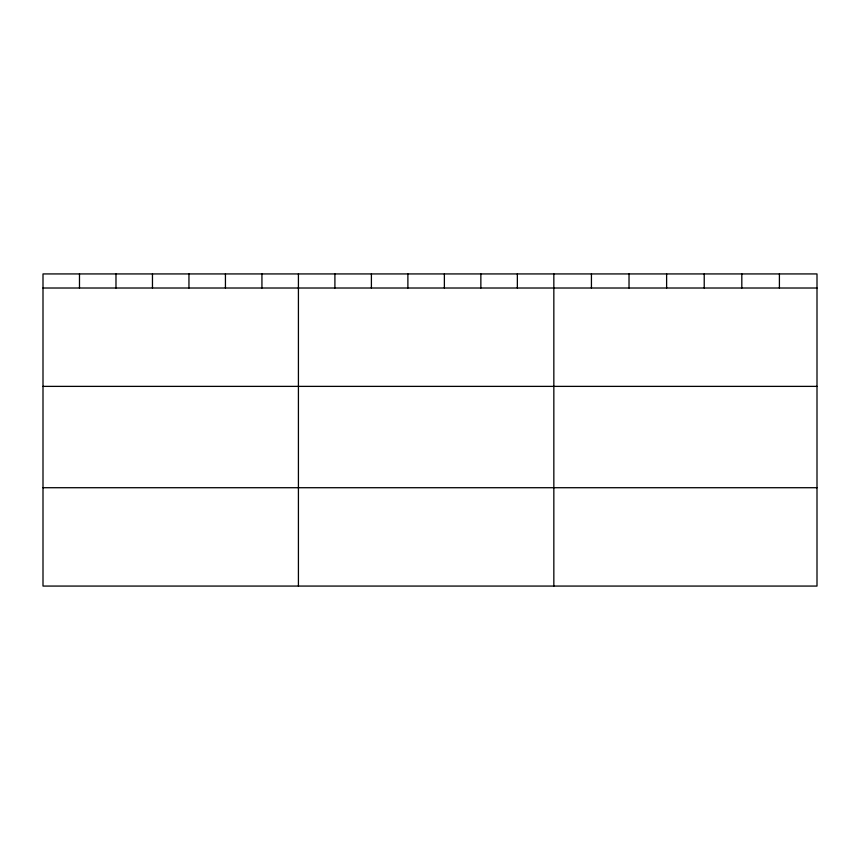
<?xml version="1.0" encoding="UTF-8"?>
<svg xmlns="http://www.w3.org/2000/svg" width="860" height="860" viewBox="0 0 860 860"><rect width="100%" height="100%" fill="white"/><g stroke="black" fill="none" stroke-linecap="round" stroke-linejoin="round"><path stroke-width="1.29" d="M817 288.014L817 586.068L43 586.068L43 273.931L817 273.931L817 288.014L43 288.014M43 386.377L817 386.377M43 487.717L817 487.717M779.407 273.931L779.407 288.014M741.814 273.931L741.814 288.014M704.222 273.931L704.222 288.014M666.618 273.931L666.618 288.014M629.025 273.931L629.025 288.014M591.433 273.931L591.433 288.014M553.84 273.931L553.84 586.068M517.354 273.931L517.354 288.014M480.858 273.931L480.858 288.014M444.373 273.931L444.373 288.014M407.887 273.931L407.887 288.014M371.402 273.931L371.402 288.014M334.906 273.931L334.906 288.014M298.42 273.931L298.42 586.068M261.934 273.931L261.934 288.014M225.438 273.931L225.438 288.014M188.953 273.931L188.953 288.014M152.467 273.931L152.467 288.014M115.982 273.931L115.982 288.014M79.485 273.931L79.485 288.014"/></g></svg>
